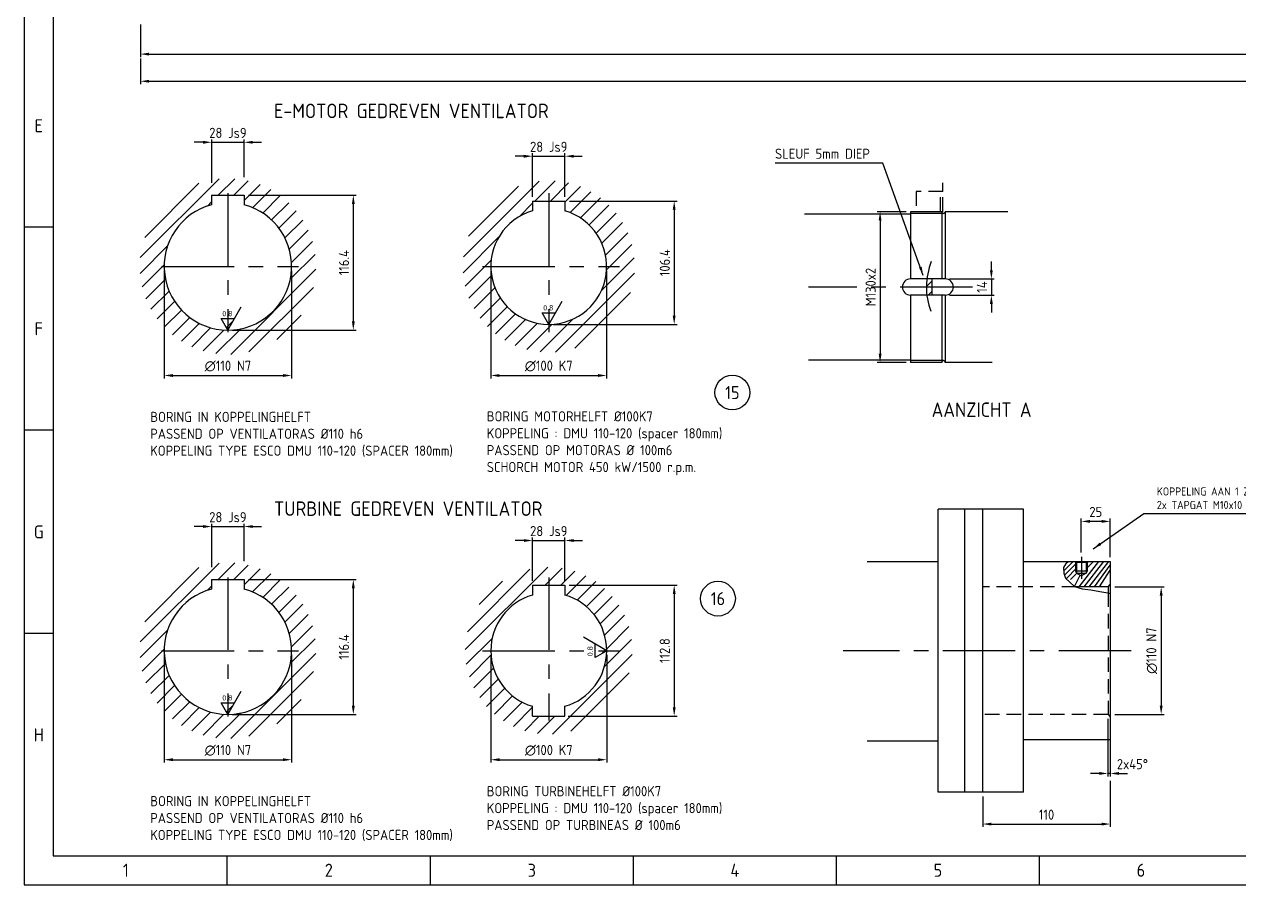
# Model space of a CAD drawing. Extents: x -1071 to 2610, y 0 to 1485.
# Drawn here: x 0 to 1048, y 0 to 742 of the extents above; entities that cross this region are included whole.
import ezdxf
from ezdxf.enums import TextEntityAlignment as Align

# ---------------------------------------------------------------- set-up
doc = ezdxf.new("R2010")
doc.units = 0
doc.header["$LTSCALE"] = 50
doc.header["$PDMODE"] = 3
doc.header["$PDSIZE"] = 15
doc.linetypes.add('CENTER', pattern=[2, 1.25, -0.25, 0.25, -0.25])
doc.linetypes.add('HIDDEN', pattern=[0.375, 0.25, -0.125])
doc.layers.get('0').update_dxf_attribs({"linetype": 'CONTINUOUS'})
doc.layers.get('DEFPOINTS').update_dxf_attribs({"linetype": 'CONTINUOUS'})
for name, color, linetype in [('111', 1, 'CONTINUOUS'), ('113', 3, 'CONTINUOUS'), ('114', 4, 'CONTINUOUS'), ('121', 1, 'HIDDEN'), ('131', 1, 'CENTER'), ('132', 2, 'CENTER'), ('212', 2, 'CONTINUOUS'), ('213', 3, 'CONTINUOUS'), ('214', 4, 'CONTINUOUS'), ('412', 2, 'CONTINUOUS'), ('511', 1, 'CONTINUOUS'), ('512', 2, 'CONTINUOUS'), ('KADER', 7, 'CONTINUOUS'), ('KADERTXT', 7, 'CONTINUOUS'), ('TITLEBLK', 7, 'CONTINUOUS')]:
    doc.layers.add(name, color=color, linetype=linetype)
doc.styles.add('ISO', font='ISO')
doc.styles.add('ISO35', font='isocp.shx', dxfattribs={"height": 8.75})
doc.styles.add('ISO50', font='isocp.shx', dxfattribs={"height": 12.5})
doc.dimstyles.new('STD', dxfattribs={"dimscale": 2.5, "dimtxt": 8.75, "dimasz": 3, "dimexe": 1, "dimexo": 1.5, "dimgap": 1.5, "dimtad": 1, "dimdec": 1, "dimzin": 13, "dimtxsty": 'ISO35', "dimcen": 3, "dimdle": 1.25, "dimclrd": 2, "dimclre": 2, "dimclrt": 3, "dimazin": 3, "dimtfac": 1, "dimtdec": 1, "dimtix": 1, "dimtmove": 0, "dimatfit": 3, "dimtolj": 1, "dimtzin": 13})

# ---------------------------------------------------------------- blocks, each defined once
blk = doc.blocks.new('KADER')
at = {"layer": 'KADER', "color": 4, "linetype": 'CONTINUOUS'}
for p, q in [((10, 226.92), (0, 226.92)), ((10, 156.83), (0, 156.83)), ((10, 86.75), (0, 86.75)), ((70.08, 0), (70.08, 10)), ((140.17, 0), (140.17, 10)), ((210.25, 0), (210.25, 10)), ((280.33, 0), (280.33, 10)), ((350.42, 0), (350.42, 10))]:
    blk.add_line(p, q, dxfattribs=at)
at = {"layer": 'KADER', "color": 1, "linetype": 'CONTINUOUS'}
blk.add_lwpolyline([(841, 0), (841, 594), (0, 594), (0, 0)], close=True, dxfattribs=at)
at = {"layer": 'KADER', "color": 5, "linetype": 'CONTINUOUS'}
blk.add_lwpolyline([(831, 10), (831, 584), (10, 584), (10, 10)], close=True, dxfattribs=at)
at = {"layer": 'KADER', "color": 4, "linetype": 'CONTINUOUS', "style": 'ISO50'}
for s, p in [('E', (5, 261.96)), ('F', (5, 191.88)), ('G', (5, 121.79)), ('H', (5, 51.71)), ('1', (35.04, 5)), ('2', (105.12, 5)), ('3', (175.21, 5)), ('4', (245.29, 5)), ('5', (315.38, 5)), ('6', (385.46, 5))]:
    blk.add_text(s, height=4.5, dxfattribs=at).set_placement(p, align=Align.MIDDLE)
blk = doc.blocks.new('A1')
blk.add_blockref('KADER', (0, 0))
at = {"layer": 'KADERTXT', "color": 2, "linetype": 'CONTINUOUS', "style": 'ISO', "flags": 8}
for tag, p, height in [('WNR5', (659, 114.5), 2), ('WDAT5', (672.5, 114.5), 2), ('WGET5', (692.5, 114.5), 2), ('WOMS5', (713, 114.5), 2), ('WNR4', (659, 109.5), 2), ('WDAT4', (672.5, 109.5), 2), ('WGET4', (692.5, 109.5), 2), ('WOMS4', (713, 109.5), 2), ('WNR3', (659, 104.5), 2), ('WDAT3', (672.5, 104.5), 2), ('WGET3', (692.5, 104.5), 2), ('WOMS3', (713, 104.5), 2), ('WNR2', (659, 99.5), 2), ('WDAT2', (672.5, 99.5), 2), ('WGET2', (692.5, 99.5), 2), ('WOMS2', (713, 99.5), 2), ('WNR1', (659, 94.5), 2), ('WDAT1', (672.5, 94.5), 2), ('WGET1', (692.5, 94.5), 2), ('WOMS1', (713, 94.5), 2), ('DATUM', (695, 68), 2), ('GET', (726, 68), 2), ('SCHAAL', (652.88, 58), 2), ('TLCL', (809.37, 58.66), 2.25)]:
    blk.add_attdef(tag, p, '', height=height, dxfattribs=at)
at = {"layer": 'KADERTXT', "color": 4, "linetype": 'CONTINUOUS', "style": 'ISO50', "flags": 8}
for tag, p in [('TITEL1', (655, 45)), ('TITEL2', (655, 37.5)), ('TITEL3', (655, 30.5)), ('CLIENTTEKNR', (783, 30)), ('CLIENTREV', (823.5, 30)), ('TEKNR', (783, 15)), ('REVCODE', (824, 15))]:
    blk.add_attdef(tag, p, '', height=4.5, dxfattribs=at)
at = {"layer": 'KADERTXT', "color": 3, "linetype": 'CONTINUOUS', "style": 'ISO35', "flags": 8}
for tag, p in [('OPDR1', (731, 46)), ('REFNR', (790, 46)), ('OPDR2', (731, 40.5)), ('OPDR3', (731, 35)), ('OPDR4', (731, 30))]:
    blk.add_attdef(tag, p, '', height=3.2, dxfattribs=at)
blk = doc.blocks.new('*D22')
at = {"color": 2, "linetype": 'BYBLOCK'}
for p, q in [((830.5, 1131.7), (805.5, 1131.7)), ((808, 1124.2), (808, 1009.2)), ((830.5, 1001.7), (805.5, 1001.7))]:
    blk.add_line(p, q, dxfattribs=at)
for points in [[(806.8, 1124.2), (809.3, 1124.2), (808, 1131.7)], [(806.8, 1009.2), (809.3, 1009.2), (808, 1001.7)]]:
    blk.add_solid(points, dxfattribs=at)
at = {"layer": 'DEFPOINTS', "color": 0, "linetype": 'BYBLOCK'}
for p in [(834.3, 1131.7), (808, 1001.7), (834.3, 1001.7)]:
    blk.add_point(p, dxfattribs=at)
at = {"color": 3, "linetype": 'BYBLOCK', "insert": (799.9, 1066.7), "char_height": 8.75, "attachment_point": 5, "rotation": 90, "style": 'ISO35'}
blk.add_mtext('\\A1;M130x2', dxfattribs=at)
blk = doc.blocks.new('*D23')
at = {"color": 2, "linetype": 'BYBLOCK'}
for p, q in [((546.6, 1081.2), (546.6, 1088.7)), ((510.5, 1073.7), (549.1, 1073.7)), ((546.6, 1073.7), (546.6, 1059.7)), ((510.5, 1059.7), (549.1, 1059.7)), ((546.6, 1052.2), (546.6, 1044.7))]:
    blk.add_line(p, q, dxfattribs=at)
for points in [[(545.3, 1081.2), (547.8, 1081.2), (546.6, 1073.7)], [(545.3, 1052.2), (547.8, 1052.2), (546.6, 1059.7)]]:
    blk.add_solid(points, dxfattribs=at)
at = {"layer": 'DEFPOINTS', "color": 0, "linetype": 'BYBLOCK'}
for p in [(506.8, 1073.7), (506.8, 1059.7), (546.6, 1059.7)]:
    blk.add_point(p, dxfattribs=at)
at = {"color": 3, "linetype": 'BYBLOCK', "insert": (538.4, 1066.7), "char_height": 8.75, "attachment_point": 5, "rotation": 90, "style": 'ISO35'}
blk.add_mtext('\\A1;14', dxfattribs=at)
blk = doc.blocks.new('*D53')
at = {"color": 2, "linetype": 'BYBLOCK'}
for p, q in [((1068.4, 391.5), (1068.4, 298.7)), ((1168.4, 391.5), (1168.4, 298.7)), ((1075.9, 301.2), (1160.9, 301.2))]:
    blk.add_line(p, q, dxfattribs=at)
for points in [[(1075.9, 302.4), (1075.9, 299.9), (1068.4, 301.2)], [(1160.9, 302.4), (1160.9, 299.9), (1168.4, 301.2)]]:
    blk.add_solid(points, dxfattribs=at)
at = {"layer": 'DEFPOINTS', "color": 0, "linetype": 'BYBLOCK'}
for p in [(1068.4, 395.3), (1168.4, 395.3), (1168.4, 301.2)]:
    blk.add_point(p, dxfattribs=at)
at = {"color": 3, "linetype": 'BYBLOCK', "insert": (1118.4, 309.3), "char_height": 8.75, "attachment_point": 5, "style": 'ISO35'}
blk.add_mtext('\\A1;∅100 K7', dxfattribs=at)
blk = doc.blocks.new('I32')
at = {"layer": '113', "color": 3, "linetype": 'CONTINUOUS'}
for p, q in [((0, 0), (5.77, 10)), ((-2.89, 5), (2.89, 5)), ((0, 0), (-2.89, 5))]:
    blk.add_line(p, q, dxfattribs=at)
at = {"layer": '212', "color": 2, "linetype": 'CONTINUOUS', "style": 'ISO', "flags": 8}
blk.add_attdef('RUW', text='', height=2.3, dxfattribs=at).set_placement((2, 6), align=Align.RIGHT)
blk = doc.blocks.new('*D54')
at = {"color": 2, "linetype": 'BYBLOCK'}
for p, q in [((1136.2, 451.7), (1229.2, 451.7)), ((1226.7, 444.2), (1226.7, 352.8)), ((1122.2, 345.3), (1229.2, 345.3))]:
    blk.add_line(p, q, dxfattribs=at)
for points in [[(1225.4, 444.2), (1227.9, 444.2), (1226.7, 451.7)], [(1225.4, 352.8), (1227.9, 352.8), (1226.7, 345.3)]]:
    blk.add_solid(points, dxfattribs=at)
at = {"layer": 'DEFPOINTS', "color": 0, "linetype": 'BYBLOCK'}
for p in [(1132.4, 451.7), (1118.4, 345.3), (1226.7, 345.3)]:
    blk.add_point(p, dxfattribs=at)
at = {"color": 3, "linetype": 'BYBLOCK', "insert": (1218.6, 398.5), "char_height": 8.75, "attachment_point": 5, "rotation": 90, "style": 'ISO35'}
blk.add_mtext('\\A1;106.4', dxfattribs=at)
blk = doc.blocks.new('*D55')
at = {"color": 2, "linetype": 'BYBLOCK'}
for p, q in [((1104.4, 455.4), (1104.4, 492.9)), ((1132.4, 455.4), (1132.4, 492.9)), ((1096.9, 490.4), (1089.4, 490.4)), ((1104.4, 490.4), (1132.4, 490.4)), ((1139.9, 490.4), (1147.4, 490.4))]:
    blk.add_line(p, q, dxfattribs=at)
for points in [[(1096.9, 491.6), (1096.9, 489.1), (1104.4, 490.4)], [(1139.9, 491.6), (1139.9, 489.1), (1132.4, 490.4)]]:
    blk.add_solid(points, dxfattribs=at)
at = {"layer": 'DEFPOINTS', "color": 0, "linetype": 'BYBLOCK'}
for p in [(1132.4, 490.4), (1104.4, 451.7), (1132.4, 451.7)]:
    blk.add_point(p, dxfattribs=at)
at = {"color": 3, "linetype": 'BYBLOCK', "insert": (1118.4, 498.5), "char_height": 8.75, "attachment_point": 5, "style": 'ISO35'}
blk.add_mtext('\\A1;28 Js9', dxfattribs=at)
blk = doc.blocks.new('*D61')
at = {"color": 2, "linetype": 'BYBLOCK'}
for p, q in [((1519.5, 472.7), (1562.1, 472.7)), ((1559.6, 465.2), (1559.6, 370.2)), ((1519.5, 362.7), (1562.1, 362.7))]:
    blk.add_line(p, q, dxfattribs=at)
for points in [[(1558.4, 465.2), (1560.9, 465.2), (1559.6, 472.7)], [(1558.4, 370.2), (1560.9, 370.2), (1559.6, 362.7)]]:
    blk.add_solid(points, dxfattribs=at)
at = {"layer": 'DEFPOINTS', "color": 0, "linetype": 'BYBLOCK'}
for p in [(1515.7, 472.7), (1515.7, 362.7), (1559.6, 362.7)]:
    blk.add_point(p, dxfattribs=at)
at = {"color": 3, "linetype": 'BYBLOCK', "insert": (1551.5, 417.7), "char_height": 8.75, "attachment_point": 5, "rotation": 90, "style": 'ISO35'}
blk.add_mtext('\\A1;∅110 N7', dxfattribs=at)
blk = doc.blocks.new('*D62')
at = {"color": 2, "linetype": 'BYBLOCK'}
for p, q in [((1515.7, 305.5), (1515.7, 265.6)), ((1405.7, 291.9), (1405.7, 265.6)), ((1413.2, 268.1), (1508.2, 268.1))]:
    blk.add_line(p, q, dxfattribs=at)
for points in [[(1413.2, 269.3), (1413.2, 266.8), (1405.7, 268.1)], [(1508.2, 269.3), (1508.2, 266.8), (1515.7, 268.1)]]:
    blk.add_solid(points, dxfattribs=at)
at = {"layer": 'DEFPOINTS', "color": 0, "linetype": 'BYBLOCK'}
for p in [(1515.7, 309.2), (1405.7, 295.7), (1515.7, 268.1)]:
    blk.add_point(p, dxfattribs=at)
at = {"color": 3, "linetype": 'BYBLOCK', "insert": (1460.7, 276.2), "char_height": 8.75, "attachment_point": 5, "style": 'ISO35'}
blk.add_mtext('\\A1;110', dxfattribs=at)
blk = doc.blocks.new('*D63')
at = {"color": 2, "linetype": 'BYBLOCK'}
for p, q in [((1513.7, 358.9), (1513.7, 309.2)), ((1515.7, 356.9), (1515.7, 309.2)), ((1506.2, 311.7), (1498.7, 311.7)), ((1515.7, 311.7), (1513.7, 311.7)), ((1515.7, 311.7), (1513.7, 311.7)), ((1523.2, 311.7), (1530.7, 311.7))]:
    blk.add_line(p, q, dxfattribs=at)
for points in [[(1506.2, 313), (1506.2, 310.5), (1513.7, 311.7)], [(1523.2, 313), (1523.2, 310.5), (1515.7, 311.7)]]:
    blk.add_solid(points, dxfattribs=at)
at = {"layer": 'DEFPOINTS', "color": 0, "linetype": 'BYBLOCK'}
for p in [(1513.7, 362.7), (1515.7, 360.7), (1513.7, 311.7)]:
    blk.add_point(p, dxfattribs=at)
at = {"color": 3, "linetype": 'BYBLOCK', "insert": (1534.8, 319.8), "char_height": 8.75, "attachment_point": 5, "style": 'ISO35'}
blk.add_mtext('\\A1;2x45°', dxfattribs=at)
blk = doc.blocks.new('*D64')
at = {"color": 2, "linetype": 'BYBLOCK'}
for p, q in [((1490.7, 502.3), (1490.7, 531.7)), ((1508.2, 529.2), (1498.2, 529.2)), ((1515.7, 498.4), (1515.7, 531.7))]:
    blk.add_line(p, q, dxfattribs=at)
for points in [[(1498.2, 530.5), (1498.2, 528), (1490.7, 529.2)], [(1508.2, 530.5), (1508.2, 528), (1515.7, 529.2)]]:
    blk.add_solid(points, dxfattribs=at)
at = {"layer": 'DEFPOINTS', "color": 0, "linetype": 'BYBLOCK'}
for p in [(1490.7, 529.2), (1490.7, 498.5), (1515.7, 494.7)]:
    blk.add_point(p, dxfattribs=at)
at = {"color": 3, "linetype": 'BYBLOCK', "insert": (1503.2, 537.4), "char_height": 8.75, "attachment_point": 5, "style": 'ISO35'}
blk.add_mtext('\\A1;25', dxfattribs=at)
blk = doc.blocks.new('*D67')
at = {"color": 2, "linetype": 'BYBLOCK'}
for p, q in [((918, 477.8), (918, 515.3)), ((946, 482.8), (946, 515.3)), ((910.5, 512.8), (903, 512.8)), ((918, 512.8), (946, 512.8)), ((953.5, 512.8), (961, 512.8))]:
    blk.add_line(p, q, dxfattribs=at)
for points in [[(910.5, 514), (910.5, 511.5), (918, 512.8)], [(953.5, 514), (953.5, 511.5), (946, 512.8)]]:
    blk.add_solid(points, dxfattribs=at)
at = {"layer": 'DEFPOINTS', "color": 0, "linetype": 'BYBLOCK'}
for p in [(946, 512.8), (918, 474.1), (946, 479.1)]:
    blk.add_point(p, dxfattribs=at)
at = {"color": 3, "linetype": 'BYBLOCK', "insert": (932, 520.9), "char_height": 8.75, "attachment_point": 5, "style": 'ISO35'}
blk.add_mtext('\\A1;28 Js9', dxfattribs=at)
blk = doc.blocks.new('*D65')
at = {"color": 2, "linetype": 'BYBLOCK'}
for p, q in [((877, 413.9), (877, 321.1)), ((987, 413.9), (987, 321.1)), ((884.5, 323.6), (979.5, 323.6))]:
    blk.add_line(p, q, dxfattribs=at)
for points in [[(884.5, 324.8), (884.5, 322.3), (877, 323.6)], [(979.5, 324.8), (979.5, 322.3), (987, 323.6)]]:
    blk.add_solid(points, dxfattribs=at)
at = {"layer": 'DEFPOINTS', "color": 0, "linetype": 'BYBLOCK'}
for p in [(877, 417.7), (987, 417.7), (987, 323.6)]:
    blk.add_point(p, dxfattribs=at)
at = {"color": 3, "linetype": 'BYBLOCK', "insert": (932, 331.7), "char_height": 8.75, "attachment_point": 5, "style": 'ISO35'}
blk.add_mtext('\\A1;∅110 N7', dxfattribs=at)
blk = doc.blocks.new('*D66')
at = {"color": 2, "linetype": 'BYBLOCK'}
for p, q in [((949.7, 479.1), (1042.7, 479.1)), ((1040.2, 471.6), (1040.2, 370.2)), ((935.7, 362.7), (1042.7, 362.7))]:
    blk.add_line(p, q, dxfattribs=at)
for points in [[(1039, 471.6), (1041.5, 471.6), (1040.2, 479.1)], [(1039, 370.2), (1041.5, 370.2), (1040.2, 362.7)]]:
    blk.add_solid(points, dxfattribs=at)
at = {"layer": 'DEFPOINTS', "color": 0, "linetype": 'BYBLOCK'}
for p in [(946, 479.1), (932, 362.7), (1040.2, 362.7)]:
    blk.add_point(p, dxfattribs=at)
at = {"color": 3, "linetype": 'BYBLOCK', "insert": (1032.1, 420.9), "char_height": 8.75, "attachment_point": 5, "rotation": 90, "style": 'ISO35'}
blk.add_mtext('\\A1;116.4', dxfattribs=at)
blk = doc.blocks.new('POSNR')
at = {"layer": '114', "color": 4, "linetype": 'CONTINUOUS'}
blk.add_circle((0, 0), 6, dxfattribs=at)
at = {"layer": '113', "color": 3, "linetype": 'CONTINUOUS', "style": 'ISO35', "flags": 1}
for tag, p in [('AANTAL', (0, -11)), ('BENAMING', (0, -16)), ('LENGTE', (0, -21)), ('MATERIAAL', (0, -26)), ('GEWICHT', (0, -31)), ('OPMERKINGEN', (0, -36))]:
    blk.add_attdef(tag, p, '', height=3.2, dxfattribs=at)
blk = doc.blocks.new('*D74')
at = {"color": 2, "linetype": 'BYBLOCK'}
for p, q in [((431.1, 581.6), (423.6, 581.6)), ((438.6, 546.7), (438.6, 584.1)), ((438.6, 581.6), (466.6, 581.6)), ((466.6, 546.7), (466.6, 584.1)), ((474.1, 581.6), (481.6, 581.6))]:
    blk.add_line(p, q, dxfattribs=at)
for points in [[(431.1, 582.8), (431.1, 580.3), (438.6, 581.6)], [(474.1, 582.8), (474.1, 580.3), (466.6, 581.6)]]:
    blk.add_solid(points, dxfattribs=at)
at = {"layer": 'DEFPOINTS', "color": 0, "linetype": 'BYBLOCK'}
for p in [(466.6, 581.6), (438.6, 542.9), (466.6, 542.9)]:
    blk.add_point(p, dxfattribs=at)
at = {"color": 3, "linetype": 'BYBLOCK', "insert": (452.6, 589.7), "char_height": 8.75, "attachment_point": 5, "style": 'ISO35'}
blk.add_mtext('\\A1;28 Js9', dxfattribs=at)
blk = doc.blocks.new('*D72')
at = {"color": 2, "linetype": 'BYBLOCK'}
for p, q in [((402.6, 482.8), (402.6, 389.9)), ((502.6, 482.8), (502.6, 389.9)), ((410.1, 392.4), (495.1, 392.4))]:
    blk.add_line(p, q, dxfattribs=at)
for points in [[(410.1, 393.7), (410.1, 391.2), (402.6, 392.4)], [(495.1, 393.7), (495.1, 391.2), (502.6, 392.4)]]:
    blk.add_solid(points, dxfattribs=at)
at = {"layer": 'DEFPOINTS', "color": 0, "linetype": 'BYBLOCK'}
for p in [(402.6, 486.5), (502.6, 486.5), (502.6, 392.4)]:
    blk.add_point(p, dxfattribs=at)
at = {"color": 3, "linetype": 'BYBLOCK', "insert": (452.6, 400.5), "char_height": 8.75, "attachment_point": 5, "style": 'ISO35'}
blk.add_mtext('\\A1;∅100 K7', dxfattribs=at)
blk = doc.blocks.new('*D73')
at = {"color": 2, "linetype": 'BYBLOCK'}
for p, q in [((535.9, 274.4), (628.9, 274.4)), ((626.4, 266.9), (626.4, 169.1)), ((534.9, 161.6), (628.9, 161.6))]:
    blk.add_line(p, q, dxfattribs=at)
for points in [[(625.2, 266.9), (627.7, 266.9), (626.4, 274.4)], [(625.2, 169.1), (627.7, 169.1), (626.4, 161.6)]]:
    blk.add_solid(points, dxfattribs=at)
at = {"layer": 'DEFPOINTS', "color": 0, "linetype": 'BYBLOCK'}
for p in [(532.2, 274.4), (531.2, 161.6), (626.4, 161.6)]:
    blk.add_point(p, dxfattribs=at)
at = {"color": 3, "linetype": 'BYBLOCK', "insert": (618.3, 218), "char_height": 8.75, "attachment_point": 5, "rotation": 90, "style": 'ISO35'}
blk.add_mtext('\\A1;112.8', dxfattribs=at)
blk = doc.blocks.new('*D77')
at = {"color": 2, "linetype": 'BYBLOCK'}
for p, q in [((193.4, 547.9), (286.4, 547.9)), ((283.9, 540.4), (283.9, 439)), ((179.4, 431.5), (286.4, 431.5))]:
    blk.add_line(p, q, dxfattribs=at)
for points in [[(282.7, 540.4), (285.2, 540.4), (283.9, 547.9)], [(282.7, 439), (285.2, 439), (283.9, 431.5)]]:
    blk.add_solid(points, dxfattribs=at)
at = {"layer": 'DEFPOINTS', "color": 0, "linetype": 'BYBLOCK'}
for p in [(189.7, 547.9), (175.7, 431.5), (283.9, 431.5)]:
    blk.add_point(p, dxfattribs=at)
at = {"color": 3, "linetype": 'BYBLOCK', "insert": (275.8, 489.7), "char_height": 8.75, "attachment_point": 5, "rotation": 90, "style": 'ISO35'}
blk.add_mtext('\\A1;116.4', dxfattribs=at)
blk = doc.blocks.new('*D76')
at = {"color": 2, "linetype": 'BYBLOCK'}
for p, q in [((120.7, 482.8), (120.7, 389.9)), ((230.7, 482.8), (230.7, 389.9)), ((128.2, 392.4), (223.2, 392.4))]:
    blk.add_line(p, q, dxfattribs=at)
for points in [[(128.2, 393.7), (128.2, 391.2), (120.7, 392.4)], [(223.2, 393.7), (223.2, 391.2), (230.7, 392.4)]]:
    blk.add_solid(points, dxfattribs=at)
at = {"layer": 'DEFPOINTS', "color": 0, "linetype": 'BYBLOCK'}
for p in [(120.7, 486.5), (230.7, 486.5), (230.7, 392.4)]:
    blk.add_point(p, dxfattribs=at)
at = {"color": 3, "linetype": 'BYBLOCK', "insert": (175.7, 400.5), "char_height": 8.75, "attachment_point": 5, "style": 'ISO35'}
blk.add_mtext('\\A1;∅110 N7', dxfattribs=at)
blk = doc.blocks.new('*D75')
at = {"color": 2, "linetype": 'BYBLOCK'}
for p, q in [((154.2, 593.6), (146.7, 593.6)), ((161.7, 558.7), (161.7, 596.1)), ((161.7, 593.6), (189.7, 593.6)), ((189.7, 563.7), (189.7, 596.1)), ((197.2, 593.6), (204.7, 593.6))]:
    blk.add_line(p, q, dxfattribs=at)
for points in [[(154.2, 594.9), (154.2, 592.4), (161.7, 593.6)], [(197.2, 594.9), (197.2, 592.4), (189.7, 593.6)]]:
    blk.add_solid(points, dxfattribs=at)
at = {"layer": 'DEFPOINTS', "color": 0, "linetype": 'BYBLOCK'}
for p in [(189.7, 593.6), (189.7, 559.9), (161.7, 554.9)]:
    blk.add_point(p, dxfattribs=at)
at = {"color": 3, "linetype": 'BYBLOCK', "insert": (175.7, 601.7), "char_height": 8.75, "attachment_point": 5, "style": 'ISO35'}
blk.add_mtext('\\A1;28 Js9', dxfattribs=at)

msp = doc.modelspace()

# ---------------------------------------------------------------- hatches: boundary and pattern name
at = {"layer": '511'}
h = msp.add_hatch(dxfattribs=at)
h.set_pattern_fill('ANSI31', color=256, scale=3, style=0)
h.set_pattern_definition([(45, (-756.282, 115.804), (-6.73519, 6.73519), [])])
h.paths.add_polyline_path([(99.7356, 533.4911, 1), (251.643, 533.4911, 1)])
h.paths.add_polyline_path([(161.6893, 586.6794), (161.6893, 594.8911), (189.6893, 594.8911), (189.6893, 586.6794, -7.727738899)], flags=16)
h.paths.add_polyline_path([(181.4628, 488.4911), (175.6893, 478.4911), (169.9158, 488.4911)], flags=0)
h.paths.add_polyline_path([(170.9317, 489.3014), (180.879, 489.3014), (180.879, 496.4396), (170.9317, 496.4396)], flags=8)
h = msp.add_hatch(dxfattribs=at)
h.set_pattern_fill('ANSI31', color=256, scale=3, style=0)
h.set_pattern_definition([(45, (227.113, 282.184), (-6.7352, 6.7352), [])])
h.paths.add_polyline_path([(378.5257, 533.4911, 1), (526.6724, 533.4911, 1)])
h.paths.add_polyline_path([(438.599, 581.4911), (438.599, 589.8911), (466.599, 589.8911), (466.599, 581.4911, -7)], flags=16)
h = msp.add_hatch(dxfattribs=at)
h.set_pattern_fill('ANSI31', color=256, scale=2, style=0)
h.set_pattern_definition([(45, (0, -82.799), (-4.49013, 4.49013), [])])
h.paths.add_polyline_path([(778.4861, 515.7015), (783.4861, 515.7015), (783.4861, 522.7015), (778.8958, 522.7015, 0.029241571)])
h.paths.add_polyline_path([(778.8958, 508.7015), (783.4861, 508.7015), (783.4861, 515.7015), (778.4861, 515.7015, 0.029241571)])
h = msp.add_hatch(dxfattribs=at)
h.set_pattern_fill('ANSI31', color=256, scale=3, style=0)
h.set_pattern_definition([(45, (-756.282, -215.7445), (-6.73519, 6.73519), [])])
h.paths.add_polyline_path([(99.7356, 201.9424, 1), (251.643, 201.9424, 1)])
h.paths.add_polyline_path([(161.6893, 255.1308), (161.6893, 263.3424), (189.6893, 263.3424), (189.6893, 255.1308, -7.727738899)], flags=16)
h.paths.add_polyline_path([(181.4628, 156.9424), (175.6893, 146.9424), (169.9158, 156.9424)], flags=0)
h.paths.add_polyline_path([(170.9317, 157.7527), (180.879, 157.7527), (180.879, 164.8909), (170.9317, 164.8909)], flags=8)
h = msp.add_hatch(dxfattribs=at)
h.set_pattern_fill('ANSI31', color=256, scale=3, style=0)
h.set_pattern_definition([(45, (0, -16.04), (-6.73519, 6.73519), [])])
h.paths.add_polyline_path([(380.5308, 201.9424, 1), (524.6673, 201.9424, 1)])
h.paths.add_polyline_path([(466.599, 153.9424), (466.599, 145.5424), (438.599, 145.5424), (438.599, 153.9424, -0.75), (438.599, 249.9424), (438.599, 258.3424), (466.599, 258.3424), (466.599, 249.9424, -0.75)], flags=16)
h.paths.add_polyline_path([(502.599, 201.9424), (492.599, 196.1689), (492.599, 207.7159)], flags=0)
h.paths.add_polyline_path([(491.7887, 197.1848), (491.7887, 207.1321), (484.6506, 207.1321), (484.6506, 197.1848)], flags=8)

# ---------------------------------------------------------------- linework, layer by layer
at = {"color": 2, "linetype": 'BYBLOCK'}
for p, q in [((100.2579, 742.3373), (100.2579, 714.1901)), ((100.2579, 712.9401), (100.2579, 690.7802)), ((107.7579, 716.6901), (1861.0609, 716.6901)), ((107.7579, 693.2802), (1884.0609, 693.2802))]:
    msp.add_line(p, q, dxfattribs=at)
for points in [[(107.7579, 717.9401), (107.7579, 715.4401), (100.2579, 716.6901)], [(107.7579, 694.5302), (107.7579, 692.0302), (100.2579, 693.2802)]]:
    msp.add_solid(points, dxfattribs=at)
at = {"layer": '111'}
for p, q in [((793.2579, 579.2015), (764.7579, 579.2015)), ((793.2579, 452.2015), (764.7579, 452.2015)), ((897.0369, 270.8822), (905.0972, 278.9424)), ((897.7146, 267.1404), (908.0969, 277.5227)), ((898.7604, 277.025), (900.6778, 278.9424)), ((899.25, 264.2564), (908.0969, 273.1033)), ((908.0969, 278.0836), (907.1969, 278.9424)), ((907.1969, 278.9424), (907.1969, 270.9424)), ((910.1943, 256.9424), (927.1943, 278.9424)), ((914.6137, 256.9424), (931.6137, 278.9424)), ((916.2969, 272.4645), (922.7748, 278.9424)), ((917.1969, 278.9424), (917.1969, 270.9424)), ((919.0331, 256.9424), (936.0331, 278.9424)), ((923.4525, 256.9424), (937.1969, 275.6868)), ((902.766, 263.353), (908.2608, 268.8478)), ((906.2821, 257.4496), (911.0626, 267.2302)), ((907.1969, 270.9424), (908.0969, 268.9424)), ((917.1969, 270.9424), (916.2969, 268.9424)), ((927.8719, 256.9424), (937.1969, 271.2674))]:
    msp.add_line(p, q, dxfattribs=at)
at = {"layer": '114'}
for p, q in [((161.6893, 594.8911), (161.6893, 586.6794)), ((161.6893, 594.8911), (189.6893, 594.8911)), ((189.6893, 594.8911), (189.6893, 586.6794)), ((438.599, 589.8911), (466.599, 589.8911)), ((438.599, 589.8911), (438.599, 581.4911)), ((466.599, 589.8911), (466.599, 581.4911)), ((764.7579, 578.7015), (673.3255, 578.7015)), ((764.7579, 580.7015), (764.7579, 522.7015)), ((791.7579, 580.7015), (764.7579, 580.7015)), ((791.7579, 580.7015), (791.7579, 522.7015)), ((794.7579, 580.7015), (794.7579, 522.7015)), ((848.8212, 580.7015), (794.7579, 580.7015)), ((794.7579, 522.7015), (764.7579, 522.7015)), ((783.4861, 508.7015), (783.4861, 522.7015)), ((794.7579, 508.7015), (764.7579, 508.7015)), ((764.7579, 508.7015), (764.7579, 450.7015)), ((791.7579, 508.7015), (791.7579, 450.7015)), ((794.7579, 508.7015), (794.7579, 450.7015)), ((764.7579, 452.7015), (676.7099, 452.7015)), ((791.7579, 450.7015), (764.7579, 450.7015)), ((835.2833, 450.7015), (794.7579, 450.7015)), ((788.6969, 79.9424), (788.6969, 323.9424)), ((827.1969, 323.9424), (788.6969, 323.9424)), ((811.6969, 79.9424), (811.6969, 323.9424)), ((827.1969, 79.9424), (827.1969, 323.9424)), ((862.1969, 323.9424), (827.1969, 323.9424)), ((862.1969, 79.9424), (862.1969, 323.9424)), ((727.3796, 278.9424), (787.6969, 278.9424)), ((862.1969, 278.9424), (937.1969, 278.9424)), ((908.0969, 278.0836), (908.0969, 268.9424)), ((916.2969, 278.0836), (908.0969, 278.0836)), ((916.2969, 278.0836), (917.1969, 278.9424)), ((916.2969, 278.0836), (916.2969, 268.9424)), ((937.1969, 278.9424), (937.1969, 124.9424)), ((161.6893, 263.3424), (189.6893, 263.3424)), ((161.6893, 263.3424), (161.6893, 255.1308)), ((189.6893, 263.3424), (189.6893, 255.1308)), ((907.1969, 270.9424), (917.1969, 270.9424)), ((908.0969, 268.9424), (916.2969, 268.9424)), ((908.0969, 268.9424), (912.1969, 266.5753)), ((916.2969, 268.9424), (912.1969, 266.5753)), ((438.599, 258.3424), (438.599, 249.9424)), ((438.599, 258.3424), (466.599, 258.3424)), ((466.599, 258.3424), (466.599, 249.9424)), ((935.1969, 256.9424), (907.8003, 256.9424)), ((935.1969, 256.9424), (937.1969, 258.9424)), ((935.1969, 256.9424), (935.1969, 252.3439)), ((438.599, 145.5424), (438.599, 153.9424)), ((466.599, 145.5424), (466.599, 153.9424)), ((438.599, 145.5424), (466.599, 145.5424)), ((788.6969, 123.9424), (727.3796, 123.9424)), ((937.1969, 124.9424), (862.1969, 124.9424)), ((827.1969, 79.9424), (788.6969, 79.9424)), ((862.1969, 79.9424), (827.1969, 79.9424))]:
    msp.add_line(p, q, dxfattribs=at)
for centre, radius, start, end in [((175.6893, 533.4911), 55, 104.7466529, 75.2533471), ((452.599, 533.4911), 50, 106.2602047, 73.7397953), ((793.2579, 580.7015), 1.5, 180, 0), ((838.4861, 515.7015), 60, 158.5168599, 200.3121781), ((764.7579, 515.7015), 7, 90, 270), ((794.7579, 515.7015), 7, 270, 90), ((793.2579, 450.7015), 1.5, 0, 180), ((175.6893, 201.9424), 55, 104.7466529, 75.2533471), ((452.599, 201.9424), 50, 106.2602047, 253.7397953), ((452.599, 201.9424), 50, 286.2602047, 73.7397953)]:
    msp.add_arc(centre, radius, start, end, dxfattribs=at)
at = {"layer": '121'}
for p, q in [((792.7579, 598.2015), (769.7579, 598.2015)), ((769.7579, 598.2015), (769.7579, 580.7015)), ((790.7579, 580.7015), (790.7579, 598.2015)), ((792.7679, 605.7015), (792.7579, 605.7015)), ((792.7579, 598.2015), (792.7579, 605.7015)), ((792.7579, 580.7015), (792.7579, 598.2015)), ((907.8003, 256.9424), (827.1969, 256.9424)), ((935.1969, 252.3439), (935.1969, 146.9424)), ((935.1969, 146.9424), (827.1969, 146.9424)), ((935.1969, 146.9424), (937.1969, 144.9424))]:
    msp.add_line(p, q, dxfattribs=at)
at = {"layer": '131'}
for p, q in [((175.6893, 596.5816), (175.6893, 476.7949)), ((452.599, 596.5816), (452.599, 476.7949)), ((118.5457, 533.4911), (236.6709, 533.4911)), ((395.4554, 533.4911), (513.5806, 533.4911)), ((818.3609, 515.7015), (676.7099, 515.7015)), ((175.6893, 265.0329), (175.6893, 145.2462)), ((452.599, 265.0329), (452.599, 141.5995)), ((118.5457, 201.9424), (236.6709, 201.9424)), ((395.4554, 201.9424), (513.5806, 201.9424)), ((955.2195, 201.9424), (706.5843, 201.9424))]:
    msp.add_line(p, q, dxfattribs=at)
at = {"layer": '132'}
msp.add_line((912.1969, 282.7845), (912.1969, 263.8596), dxfattribs=at)
at = {"layer": '412'}
msp.add_lwpolyline([(899.8741, 278.9424), (896.8349, 273.7101), (897.1924, 268.7064), (898.6227, 264.4175), (906.3102, 257.4424), (912.7623, 255.2774), (920.399, 254.4812), (928.0826, 253.0294), (935.1103, 251.8585), (937.1969, 251.3434)], dxfattribs=at)
at = {"layer": '512'}
msp.add_line((916.2969, 276.8839), (918.3554, 278.9424), dxfattribs=at)
at = {"layer": 'DEFPOINTS', "color": 0, "linetype": 'BYBLOCK'}
msp.add_point((100.2579, 716.6901), dxfattribs=at)

# ---------------------------------------------------------------- block references
at = {"layer": '111'}
ref = msp.add_blockref('POSNR', (611.0255, 424.6498), dxfattribs=dict(at, xscale=2.5, yscale=2.5, zscale=2.5))
ref.add_attrib('STUKNR', '15', dxfattribs={"layer": '114', "color": 4, "linetype": 'CONTINUOUS', "height": 11.25, "style": 'ISO50'}).set_placement((611.0255, 424.6498), align=Align.MIDDLE)
ref = msp.add_blockref('POSNR', (598.6149, 246.8294), dxfattribs=dict(at, xscale=2.5, yscale=2.5, zscale=2.5))
ref.add_attrib('STUKNR', '16', dxfattribs={"layer": '114', "color": 4, "linetype": 'CONTINUOUS', "height": 11.25, "style": 'ISO50'}).set_placement((598.6149, 246.8294), align=Align.MIDDLE)
at = {"layer": '412', "xscale": 2, "yscale": 2, "zscale": 2}
for p in [(452.599, 483.4911), (175.6893, 478.4911), (175.6893, 146.9424)]:
    msp.add_blockref('I32', p, dxfattribs=at).add_auto_attribs({'RUW': '0.8'})
at = {"layer": '412', "xscale": 2, "yscale": 2, "zscale": 2, "rotation": 90}
msp.add_blockref('I32', (502.599, 201.9424), dxfattribs=at).add_auto_attribs({'RUW': '0.8'})
at = {"layer": 'TITLEBLK', "xscale": 2.5, "yscale": 2.5, "zscale": 2.5}
msp.add_blockref('A1', (0, 0), dxfattribs=at)

# ---------------------------------------------------------------- texts
at = {"layer": '213', "style": 'ISO35'}
for s, p in [('BORING IN KOPPELINGHELFT', (108.7455, 399.2861)), ('PASSEND OP VENTILATORAS %%C110 h6', (108.7455, 384.7028)), ('KOPPELING TYPE ESCO DMU 110-120 (SPACER 180mm)', (108.7455, 370.1195)), ('BORING IN KOPPELINGHELFT', (108.7455, 67.7374)), ('PASSEND OP VENTILATORAS %%C110 h6', (108.7455, 53.1541)), ('KOPPELING TYPE ESCO DMU 110-120 (SPACER 180mm)', (108.7455, 38.5708))]:
    msp.add_text(s, height=8.75, dxfattribs=at).set_placement(p)
for s, insert, char_height, attachment_point in [('BORING MOTORHELFT %%C100K7\\PKOPPELING : DMU 110-120 (spacer 180mm)\\PPASSEND OP MOTORAS %%C 100m6\\PSCHORCH MOTOR 450 kW/1500 r.p.m.', (399.1185, 408.5055), 8.75, 1), ('KOPPELING AAN 1 ZIJDE VOORZIEN VAN \\P2x TAPGAT M10x10 OP 0° EN 180°', (977.3469, 333.4652), 7, 4), ('BORING TURBINEHELFT %%C100K7\\PKOPPELING : DMU 110-120 (spacer 180mm)\\PPASSEND OP TURBINEAS %%C 100m6', (399.1185, 85.0522), 8.75, 1)]:
    msp.add_mtext(s, dxfattribs=dict(at, insert=insert, char_height=char_height, attachment_point=attachment_point))
at = {"layer": '214', "style": 'ISO50'}
for s, p in [('E-MOTOR GEDREVEN VENTILATOR', (215.5261, 661.4169)), ('AANZICHT A', (782.9795, 403.617)), ('TURBINE GEDREVEN VENTILATOR', (215.5261, 318.2349))]:
    msp.add_text(s, height=12.5, dxfattribs=at).set_placement(p)
at = {"layer": '412', "color": 3, "insert": (729.738, 630.7198), "char_height": 8.75, "attachment_point": 6, "style": 'ISO35'}
msp.add_mtext('\\A1;SLEUF 5mm DIEP', dxfattribs=at)

# ---------------------------------------------------------------- dimensions: what is measured, and where the dimension line sits
at = {"layer": '412'}
for base, p1, p2, text, picture, middle, set_off in [((189.6893, 640.5957), (161.6893, 601.9165), (189.6893, 606.9165), '<> Js9', '*D67', (175.6893, 648.7215), (-756.282, 127.8296)), ((466.599, 628.5703), (438.599, 589.8911), (466.599, 589.8911), '<> Js9', '*D55', (452.599, 636.6961), (-665.8414, 138.2071)), ((230.6893, 439.3987), (120.6893, 533.4911), (230.6893, 533.4911), '%%c<> N7', '*D65', (175.6893, 447.5237), (-756.282, 115.8042)), ((502.599, 439.3987), (402.599, 533.4911), (502.599, 533.4911), '%%c<> K7', '*D53', (452.599, 447.5237), (-665.8414, 138.2071)), ((189.6893, 309.047), (161.6893, 270.3678), (189.6893, 275.3678), '<> Js9', '*D75', (175.6893, 317.1728), (0, -284.5748)), ((466.599, 297.0216), (438.599, 258.3424), (466.599, 258.3424), '<> Js9', '*D74', (452.599, 305.1475), (0, -284.5748)), ((230.6893, 107.85), (120.6893, 201.9424), (230.6893, 201.9424), '%%c<> N7', '*D76', (175.6893, 115.975), (0, -284.5748)), ((502.599, 107.85), (402.599, 201.9424), (502.599, 201.9424), '%%c<> K7', '*D72', (452.599, 115.975), (0, -284.5748))]:
    dim = msp.add_linear_dim(base=base, p1=p1, p2=p2, text=text, dimstyle='STD', dxfattribs=at)
    dim.commit()
    dim.dimension.update_dxf_attribs({"geometry": picture, "text_midpoint": middle, "insert": set_off})
for base, p1, p2, picture, middle, set_off in [((283.9482, 478.4911), (189.6893, 594.8911), (175.6893, 478.4911), '*D66', (275.8232, 536.6911), (-756.282, 115.8042)), ((560.8579, 483.4911), (466.599, 589.8911), (452.599, 483.4911), '*D54', (552.7329, 536.6911), (-665.8414, 138.2071)), ((834.5551, 508.7015), (794.7579, 522.7015), (794.7579, 508.7015), '*D23', (826.4301, 515.7015), (287.9832, -551.034)), ((283.9482, 146.9424), (189.6893, 263.3424), (175.6893, 146.9424), '*D77', (275.8232, 205.1424), (0, -284.5748)), ((560.8579, 145.5424), (466.599, 258.3424), (465.5964, 145.5424), '*D73', (552.7321, 201.9424), (-65.5776, -16.0398))]:
    dim = msp.add_linear_dim(base=base, p1=p1, p2=p2, angle=90, dimstyle='STD', dxfattribs=at)
    dim.commit()
    dim.dimension.update_dxf_attribs({"geometry": picture, "text_midpoint": middle, "insert": set_off})
dim = msp.add_linear_dim(base=(738.5055, 450.7015), p1=(764.7579, 580.7015), p2=(764.7579, 450.7015), angle=90, text='M<>x2', dimstyle='STD', dxfattribs=at)
dim.commit()
dim.dimension.update_dxf_attribs({"geometry": '*D22', "text_midpoint": (730.3797, 515.7015), "insert": (-69.5168, -551.034)})
for base, p1, p2, picture, middle in [((912.1969, 313.494), (937.1969, 278.9424), (912.1969, 282.7845), '*D64', (924.6969, 321.6198)), ((937.1969, 52.3402), (827.1969, 79.9424), (937.1969, 93.4845), '*D62', (882.1969, 60.4652))]:
    dim = msp.add_linear_dim(base=base, p1=p1, p2=p2, dimstyle='STD', override={"dimdec": 3, "dimtdec": 3}, dxfattribs=at)
    dim.commit()
    dim.dimension.update_dxf_attribs({"geometry": picture, "text_midpoint": middle, "insert": (-578.5469, -215.7445)})
dim = msp.add_linear_dim(base=(981.0738, 146.9424), p1=(937.1969, 256.9424), p2=(937.1969, 146.9424), angle=90, text='%%c<> N7', dimstyle='STD', override={"dimdec": 3, "dimtdec": 3}, dxfattribs=at)
dim.commit()
dim.dimension.update_dxf_attribs({"geometry": '*D61', "text_midpoint": (972.9488, 201.9424), "insert": (-578.5469, -215.7445)})
dim = msp.add_linear_dim(base=(935.1969, 95.9845), p1=(937.1969, 144.9424), p2=(935.1969, 146.9424), text='<>x45°', dimstyle='STD', override={"dimdec": 3, "dimtdec": 3}, dxfattribs=at)
dim.commit()
dim.dimension.update_dxf_attribs({"geometry": '*D63', "text_midpoint": (956.2823, 104.0589), "dimtype": 160, "insert": (-578.5469, -215.7445)})

# ---------------------------------------------------------------- leaders
at = {"layer": '412', "color": 2, "annotation_type": 0, "has_hookline": 1, "hookline_direction": 1, "text_width": 81.7216}
msp.add_leader([(775.7651, 525.7354), (740.988, 622.5339), (733.488, 622.5339)], dimstyle='STD', dxfattribs=at)
at = {"layer": '412', "color": 2, "annotation_type": 0, "has_hookline": 1, "hookline_direction": 0, "text_width": 161.035}
msp.add_leader([(922.5299, 289.8168), (966.0969, 320.3533), (973.5969, 320.3533)], dimstyle='STD', override={"dimtxsty": 'ISO35'}, dxfattribs=at)

doc.saveas('drawing.dxf')
